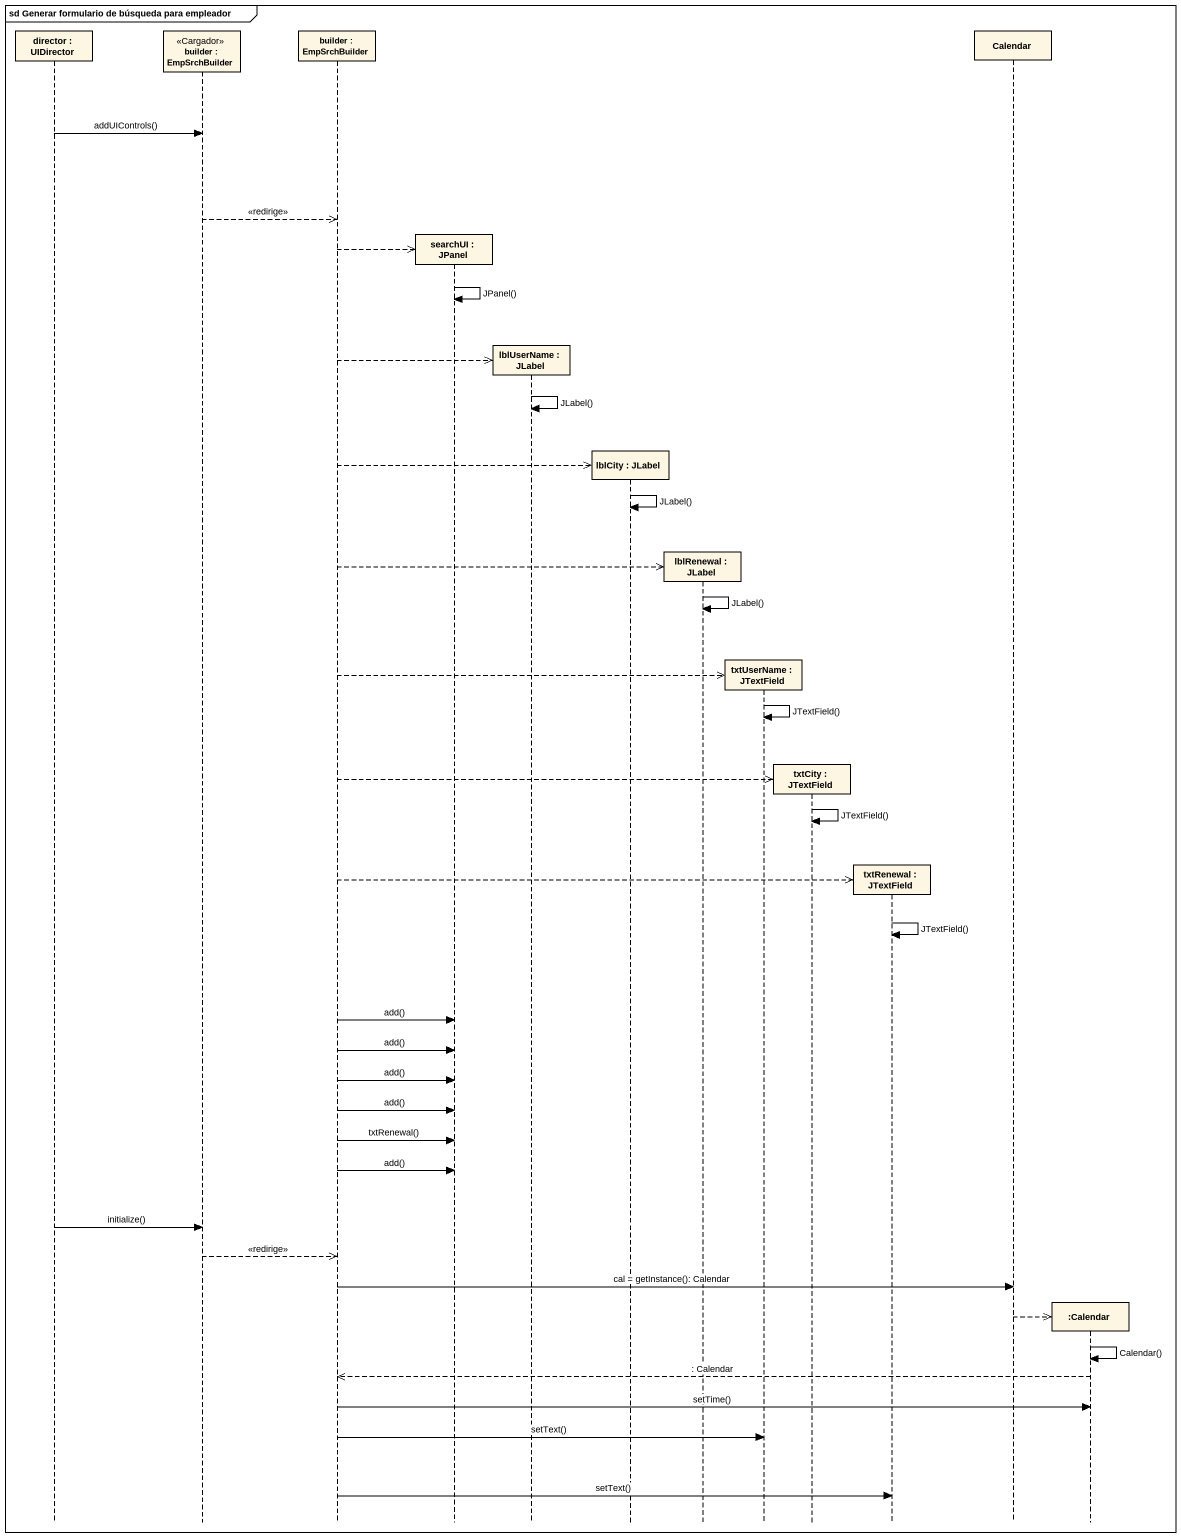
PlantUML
@startuml
mainframe sd Generar formulario de búsqueda para empleador
hide footbox
participant "director : UIDirector" as director
participant "builder : EmpSrchBuilder" as builder <<Cargador>>
participant "builder : EmpSrchBuilder" as builder_2
participant "searchUI : JPanel" as searchUI
participant "lblUserName : JLabel" as lblUserName
participant "lblCity : JLabel" as lblCity
participant "lblRenewal : JLabel" as lblRenewal
participant "txtUserName : JTextField" as txtUserName
participant "txtCity : JTextField" as txtCity
participant "txtRenewal : JTextField" as txtRenewal
participant Calendar
participant ":Calendar" as Calendar_2

director -> builder : addUIControls()
builder -->> builder_2 : <<redirige>>
builder_2 -->> searchUI **
searchUI -> searchUI : JPanel()
builder_2 -->> lblUserName **
lblUserName -> lblUserName : JLabel()
builder_2 -->> lblCity **
lblCity -> lblCity : JLabel()
builder_2 -->> lblRenewal **
lblRenewal -> lblRenewal : JLabel()
builder_2 -->> txtUserName **
txtUserName -> txtUserName : JTextField()
builder_2 -->> txtCity **
txtCity -> txtCity : JTextField()
builder_2 -->> txtRenewal **
txtRenewal -> txtRenewal : JTextField()
builder_2 -> searchUI : add()
builder_2 -> searchUI : add()
builder_2 -> searchUI : add()
builder_2 -> searchUI : add()
builder_2 -> searchUI : txtRenewal()
builder_2 -> searchUI : add()
director -> builder : initialize()
builder -->> builder_2 : <<redirige>>
builder_2 -> Calendar : cal = getInstance(): Calendar
Calendar -->> Calendar_2 **
Calendar_2 -> Calendar_2 : Calendar()
Calendar_2 -->> builder_2 : : Calendar
builder_2 -> Calendar_2 : setTime()
builder_2 -> txtUserName : setText()
builder_2 -> txtRenewal : setText()
@enduml
